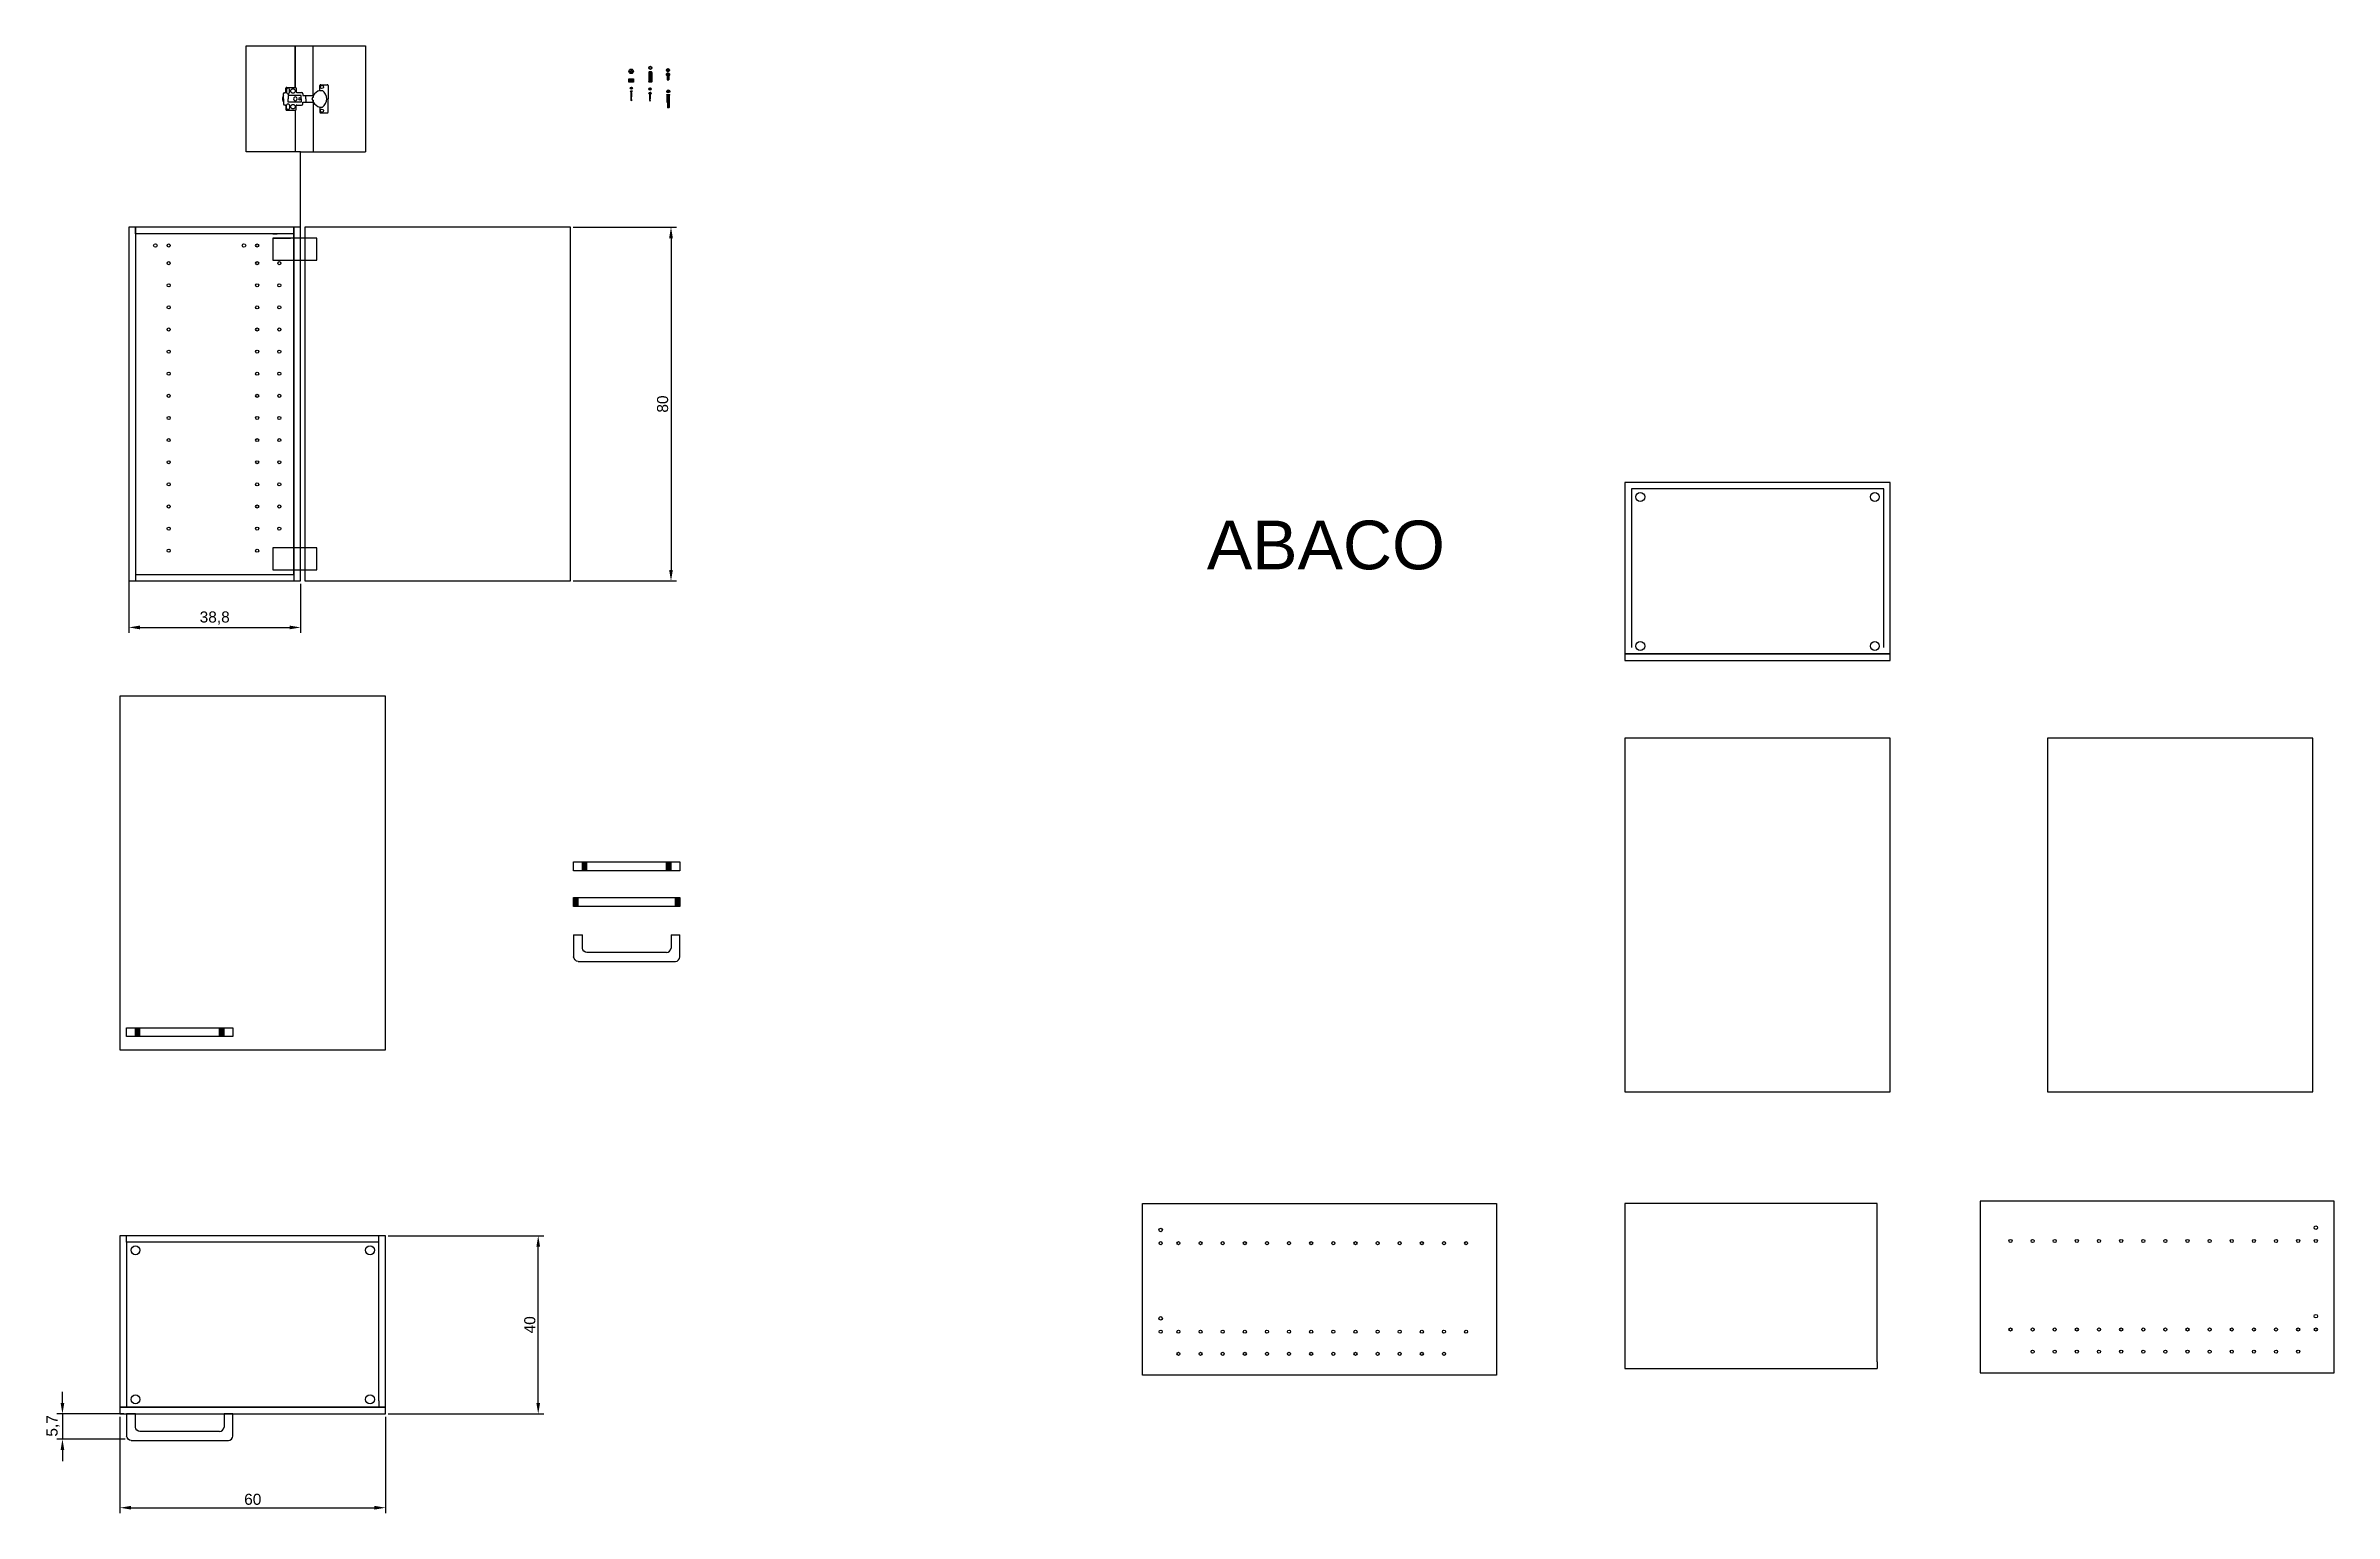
# Model space of a CAD drawing. Header units: inches. Extents: x 2466 to 2983, y 4523 to 4854.
import ezdxf

# ---------------------------------------------------------------- set-up
doc = ezdxf.new("R2010")
doc.units = ezdxf.units.IN
doc.header["$MEASUREMENT"] = 0
doc.layers.add('ABACO', color=2, linetype='Continuous')
doc.layers.add('QUOTE', color=3, linetype='Continuous')
doc.styles.get("Standard").update_dxf_attribs({"font": 'Arial.ttf'})
doc.dimstyles.new('ISO-25', dxfattribs={"dimtxt": 2.5, "dimasz": 2.5, "dimexe": 1.25, "dimexo": 0.625, "dimtad": 1, "dimtxsty": 'Standard', "dimcen": 2.5, "dimadec": 0, "dimazin": 0, "dimtfac": 1, "dimtmove": 0, "dimatfit": 3, "dimfxl": 1, "dimarcsym": 0})

# ---------------------------------------------------------------- blocks, each defined once
blk = doc.blocks.new('*D3')
at = {"layer": 'Defpoints', "color": 0, "transparency": 16777216}
for p in [(2584.3, 4813.5), (2584.3, 4733.5), (2607, 4733.5)]:
    blk.add_point(p, dxfattribs=at)
at = {"layer": 'QUOTE', "color": 0, "lineweight": -2, "transparency": 16777216}
for p, q in [((2584.93, 4813.5), (2608.25, 4813.5)), ((2607, 4811), (2607, 4736)), ((2584.93, 4733.5), (2608.25, 4733.5))]:
    blk.add_line(p, q, dxfattribs=at)
at = {"layer": 'QUOTE', "color": 0, "transparency": 16777216}
for points in [[(2606.58, 4811), (2607.42, 4811), (2607, 4813.5)], [(2606.58, 4736), (2607.42, 4736), (2607, 4733.5)]]:
    blk.add_solid(points, dxfattribs=at)
at = {"layer": 'QUOTE', "color": 0, "transparency": 16777216, "insert": (2605.11, 4773.5), "char_height": 2.5, "attachment_point": 5, "rotation": 90}
blk.add_mtext('80', dxfattribs=at)
blk = doc.blocks.new('*D4')
at = {"layer": 'Defpoints', "color": 0, "transparency": 16777216}
for p in [(2482.5, 4545.2), (2542.5, 4545.2), (2542.5, 4524)]:
    blk.add_point(p, dxfattribs=at)
at = {"layer": 'QUOTE', "color": 0, "lineweight": -2, "transparency": 16777216}
for p, q in [((2482.5, 4544.57), (2482.5, 4522.75)), ((2542.5, 4544.57), (2542.5, 4522.75)), ((2485, 4524), (2540, 4524))]:
    blk.add_line(p, q, dxfattribs=at)
at = {"layer": 'QUOTE', "color": 0, "transparency": 16777216}
for points in [[(2485, 4524.42), (2485, 4523.58), (2482.5, 4524)], [(2540, 4524.42), (2540, 4523.58), (2542.5, 4524)]]:
    blk.add_solid(points, dxfattribs=at)
at = {"layer": 'QUOTE', "color": 0, "transparency": 16777216, "insert": (2512.5, 4525.89), "char_height": 2.5, "attachment_point": 5}
blk.add_mtext('60', dxfattribs=at)
blk = doc.blocks.new('*D5')
at = {"layer": 'Defpoints', "color": 0, "transparency": 16777216}
for p in [(2542.5, 4585.5), (2577, 4585.5), (2542.5, 4545.2)]:
    blk.add_point(p, dxfattribs=at)
at = {"layer": 'QUOTE', "color": 0, "lineweight": -2, "transparency": 16777216}
for p, q in [((2543.12, 4585.5), (2578.25, 4585.5)), ((2577, 4547.7), (2577, 4583)), ((2543.12, 4545.2), (2578.25, 4545.2))]:
    blk.add_line(p, q, dxfattribs=at)
at = {"layer": 'QUOTE', "color": 0, "transparency": 16777216}
for points in [[(2576.58, 4583), (2577.42, 4583), (2577, 4585.5)], [(2576.58, 4547.7), (2577.42, 4547.7), (2577, 4545.2)]]:
    blk.add_solid(points, dxfattribs=at)
at = {"layer": 'QUOTE', "color": 0, "transparency": 16777216, "insert": (2575.11, 4565.35), "char_height": 2.5, "attachment_point": 5, "rotation": 90}
blk.add_mtext('40', dxfattribs=at)
blk = doc.blocks.new('*D6')
at = {"layer": 'Defpoints', "color": 0, "transparency": 16777216}
for p in [(2484, 4545.2), (2469.5, 4539.52), (2484.32, 4539.52)]:
    blk.add_point(p, dxfattribs=at)
at = {"layer": 'QUOTE', "color": 0, "lineweight": -2, "transparency": 16777216}
for p, q in [((2483.38, 4545.2), (2468.25, 4545.2)), ((2469.5, 4547.7), (2469.5, 4550.2)), ((2469.5, 4545.2), (2469.5, 4539.52)), ((2483.7, 4539.52), (2468.25, 4539.52)), ((2469.5, 4537.02), (2469.5, 4534.52))]:
    blk.add_line(p, q, dxfattribs=at)
at = {"layer": 'QUOTE', "color": 0, "transparency": 16777216}
for points in [[(2469.08, 4547.7), (2469.92, 4547.7), (2469.5, 4545.2)], [(2469.08, 4537.02), (2469.92, 4537.02), (2469.5, 4539.52)]]:
    blk.add_solid(points, dxfattribs=at)
at = {"layer": 'QUOTE', "color": 0, "transparency": 16777216, "insert": (2467.37, 4542.5), "char_height": 2.5, "attachment_point": 5, "rotation": 90}
blk.add_mtext('5,7', dxfattribs=at)
blk = doc.blocks.new('*D8')
at = {"layer": 'Defpoints', "color": 0, "transparency": 16777216}
for p in [(2484.5, 4734.5), (2523.3, 4733.5), (2523.3, 4723)]:
    blk.add_point(p, dxfattribs=at)
at = {"layer": 'QUOTE', "color": 0, "lineweight": -2, "transparency": 16777216}
for p, q in [((2484.5, 4733.88), (2484.5, 4721.75)), ((2523.3, 4732.88), (2523.3, 4721.75)), ((2487, 4723), (2520.8, 4723))]:
    blk.add_line(p, q, dxfattribs=at)
at = {"layer": 'QUOTE', "color": 0, "transparency": 16777216}
for points in [[(2487, 4723.42), (2487, 4722.58), (2484.5, 4723)], [(2520.8, 4723.42), (2520.8, 4722.58), (2523.3, 4723)]]:
    blk.add_solid(points, dxfattribs=at)
at = {"layer": 'QUOTE', "color": 0, "transparency": 16777216, "insert": (2503.9, 4725.13), "char_height": 2.5, "attachment_point": 5}
blk.add_mtext('38,8', dxfattribs=at)
blk = doc.blocks.new('cerniera2')
for p, q in [((2522.07, 4845.09), (2522.07, 4854.5)), ((2522.07, 4854.5), (2522.07, 4845.09)), ((2526.15, 4843.04), (2526.15, 4854.5)), ((2522.07, 4844.42), (2522.07, 4844.14)), ((2522.07, 4840.86), (2522.07, 4840.58)), ((2522.07, 4839.91), (2522.07, 4830.5)), ((2526.15, 4843.26), (2526.15, 4842.81)), ((2526.15, 4842.19), (2526.15, 4830.5))]:
    blk.add_line(p, q)
at = {"linetype": 'Continuous'}
for p, q in [((2520.19, 4845.09), (2522.07, 4845.09)), ((2527.65, 4844.4), (2527.65, 4845.49)), ((2527.85, 4845.69), (2529.34, 4845.69)), ((2529.54, 4845.49), (2529.54, 4842.5)), ((2519.46, 4842.5), (2519.46, 4843.68)), ((2519.46, 4842.5), (2519.46, 4841.32)), ((2519.66, 4843.88), (2519.79, 4843.88)), ((2519.66, 4841.12), (2519.79, 4841.12)), ((2519.99, 4844.08), (2519.99, 4844.89)), ((2519.99, 4840.92), (2519.99, 4840.11)), ((2520.19, 4839.91), (2522.07, 4839.91)), ((2522.27, 4844.89), (2522.27, 4844.11)), ((2522.27, 4840.11), (2522.27, 4840.89)), ((2522.47, 4843.91), (2523.53, 4843.91)), ((2522.47, 4841.09), (2523.53, 4841.09)), ((2523.83, 4843.61), (2523.83, 4843.26)), ((2523.83, 4843.26), (2526.15, 4843.26)), ((2523.83, 4841.39), (2523.83, 4841.74)), ((2523.83, 4841.74), (2526.15, 4841.74)), ((2524.5, 4842.5), (2524.5, 4843.26)), ((2524.5, 4843.26), (2526.15, 4843.26)), ((2524.5, 4842.5), (2524.5, 4841.74)), ((2524.5, 4841.74), (2526.15, 4841.74)), ((2525.89, 4842.61), (2525.89, 4842.5)), ((2525.89, 4842.39), (2525.89, 4842.5)), ((2526.15, 4842.81), (2526.09, 4842.81)), ((2526.15, 4842.19), (2526.09, 4842.19)), ((2526.15, 4843.26), (2526.15, 4842.81)), ((2526.15, 4841.74), (2526.15, 4842.19)), ((2527.65, 4844.4), (2528.25, 4844.4)), ((2527.65, 4840.6), (2527.65, 4839.51)), ((2527.65, 4840.6), (2528.25, 4840.6)), ((2529.54, 4839.51), (2529.54, 4842.5)), ((2527.85, 4839.31), (2529.34, 4839.31))]:
    blk.add_line(p, q, dxfattribs=at)
for points in [[(2523.47, 4842.5), (2523.47, 4843.26), (2520.48, 4843.26), (2520.48, 4842.5)], [(2523.47, 4842.5), (2523.47, 4841.74), (2520.48, 4841.74), (2520.48, 4842.5)]]:
    blk.add_lwpolyline(points, dxfattribs=at)
for centre, radius in [((2528.13, 4845.17), 0.365), ((2521.57, 4844.28), 0.513), ((2521.57, 4840.72), 0.513), ((2528.13, 4839.83), 0.365)]:
    blk.add_circle(centre, radius, dxfattribs=at)
for centre, radius, start, end in [((2520.19, 4844.89), 0.2, 90, 180), ((2522.07, 4844.89), 0.2, 0, 90), ((2527.85, 4845.49), 0.2, 90, 180), ((2529.34, 4845.49), 0.2, 0, 90), ((2520.52, 4842.45), 1.33, 142.7279, 177.8925), ((2520.52, 4842.55), 1.33, 182.1075, 217.2721), ((2519.66, 4843.68), 0.2, 90, 180), ((2519.66, 4841.32), 0.2, 180, 270), ((2519.79, 4844.08), 0.2, 270, 0), ((2519.79, 4840.92), 0.2, 0, 90), ((2520.19, 4840.11), 0.2, 180, 270), ((2522.1, 4842.53), 0.402, 356.261, 183.739), ((2522.1, 4842.47), 0.402, 176.261, 3.739), ((2522.07, 4840.11), 0.2, 270, 0), ((2522.47, 4844.11), 0.2, 180, 270), ((2522.47, 4840.89), 0.2, 90, 180), ((2523.06, 4842.5), 0.212, 0, 180), ((2523.06, 4842.5), 0.212, 180, 0), ((2523.53, 4843.61), 0.3, 0, 90), ((2523.53, 4841.39), 0.3, 270, 0), ((2526.09, 4842.61), 0.2, 90, 180), ((2526.09, 4842.39), 0.2, 180, 270), ((2528.35, 4841.92), 2.57, 105.8528, 148.676), ((2528.35, 4843.08), 2.57, 211.324, 254.1472), ((2526.86, 4842.5), 2.35, 306.3232, 53.6768), ((2527.85, 4839.51), 0.2, 180, 270), ((2529.34, 4839.51), 0.2, 270, 0)]:
    blk.add_arc(centre, radius, start, end, dxfattribs=at)
at = {"linetype": 'Continuous', "extrusion": (0, 0, -1)}
blk.add_ellipse((2520.48, 4844.3), major_axis=(0, 0.697), ratio=0.502321, dxfattribs=at)
at = {"linetype": 'Continuous'}
blk.add_ellipse((2520.48, 4840.7), major_axis=(0, -0.697), ratio=0.502321, dxfattribs=at)

msp = doc.modelspace()

# ---------------------------------------------------------------- linework, layer by layer
at = {"color": 6}
for p, q in [((2511, 4830.5), (2511, 4854.5)), ((2511, 4854.5), (2538, 4854.5)), ((2538, 4854.5), (2538, 4830.5)), ((2523.3, 4830.5), (2511, 4830.5)), ((2523.3, 4808.5), (2523.3, 4830.5)), ((2523.3, 4830.5), (2538, 4830.5))]:
    msp.add_line(p, q, dxfattribs=at)
for p, q in [((2598.5, 4846.675), (2597.5, 4846.675)), ((2597.5, 4846.343), (2598.269, 4846.343)), ((2597.506, 4848.789), (2597.925, 4848.789)), ((2597.506, 4848.639), (2597.925, 4848.639)), ((2597.925, 4849.208), (2597.925, 4848.789)), ((2597.925, 4848.639), (2597.925, 4848.219)), ((2597.955, 4846.961), (2597.955, 4846.675)), ((2598.03, 4845.082), (2598.03, 4844.932)), ((2598.045, 4846.675), (2598.045, 4846.961)), ((2598.075, 4849.208), (2598.075, 4848.789)), ((2598.075, 4848.789), (2598.495, 4848.789)), ((2598.075, 4848.639), (2598.495, 4848.639)), ((2598.075, 4848.639), (2598.075, 4848.219)), ((2598.08, 4845.082), (2598.08, 4844.932)), ((2601.983, 4848.488), (2602.683, 4848.488)), ((2601.983, 4848.488), (2601.983, 4846.388)), ((2601.983, 4846.388), (2602.683, 4846.388)), ((2602.083, 4848.588), (2602.066, 4848.588)), ((2602.581, 4848.588), (2602.083, 4848.588)), ((2602.083, 4848.488), (2602.083, 4846.388)), ((2602.581, 4846.288), (2602.083, 4846.288)), ((2602.183, 4846.388), (2602.183, 4848.488)), ((2602.283, 4848.488), (2602.283, 4846.388)), ((2602.383, 4846.388), (2602.383, 4848.488)), ((2602.483, 4848.488), (2602.483, 4846.388)), ((2602.583, 4846.388), (2602.583, 4848.488)), ((2602.683, 4848.488), (2602.683, 4846.388)), ((2605.983, 4848.035), (2605.983, 4848.117)), ((2605.983, 4848.117), (2606.683, 4848.117)), ((2605.983, 4848.032), (2606.682, 4848.032)), ((2606.09, 4847.708), (2606.575, 4847.708)), ((2606.408, 4847.708), (2606.109, 4847.644)), ((2606.501, 4847.708), (2606.109, 4847.624)), ((2606.556, 4847.589), (2606.109, 4847.493)), ((2606.556, 4847.569), (2606.109, 4847.473)), ((2606.556, 4847.439), (2606.109, 4847.343)), ((2606.556, 4847.419), (2606.109, 4847.323)), ((2606.556, 4847.288), (2606.109, 4847.192)), ((2606.556, 4847.268), (2606.109, 4847.172)), ((2606.556, 4847.138), (2606.109, 4847.042)), ((2606.556, 4847.118), (2606.109, 4847.022)), ((2606.556, 4846.987), (2606.109, 4846.891)), ((2606.556, 4846.967), (2606.109, 4846.871)), ((2606.14, 4847.708), (2606.14, 4846.828)), ((2606.14, 4847.63), (2606.14, 4847.5)), ((2606.14, 4847.48), (2606.14, 4847.349)), ((2606.14, 4847.329), (2606.14, 4847.199)), ((2606.14, 4847.179), (2606.14, 4847.048)), ((2606.14, 4847.028), (2606.14, 4846.898)), ((2606.158, 4849.007), (2606.308, 4849.007)), ((2606.158, 4848.957), (2606.308, 4848.957)), ((2606.16, 4846.808), (2606.505, 4846.808)), ((2606.308, 4849.157), (2606.308, 4849.007)), ((2606.308, 4848.957), (2606.308, 4848.807)), ((2606.358, 4849.157), (2606.358, 4849.007)), ((2606.358, 4849.007), (2606.508, 4849.007)), ((2606.358, 4848.957), (2606.508, 4848.957)), ((2606.358, 4848.957), (2606.358, 4848.807)), ((2606.525, 4847.708), (2606.525, 4846.828)), ((2606.683, 4848.117), (2606.683, 4848.035)), ((2598.005, 4844.064), (2597.826, 4844.275)), ((2597.826, 4844.275), (2598.284, 4844.275)), ((2597.88, 4844.932), (2598.03, 4844.932)), ((2597.88, 4844.882), (2598.03, 4844.882)), ((2598.126, 4843.939), (2597.984, 4843.909)), ((2598.126, 4843.919), (2597.984, 4843.889)), ((2598.126, 4843.781), (2597.984, 4843.751)), ((2598.126, 4843.761), (2597.984, 4843.731)), ((2598.126, 4843.623), (2597.984, 4843.593)), ((2598.126, 4843.603), (2597.984, 4843.573)), ((2598.126, 4843.465), (2597.984, 4843.434)), ((2598.126, 4843.445), (2597.984, 4843.414)), ((2598.126, 4843.307), (2597.984, 4843.276)), ((2598.126, 4843.287), (2597.984, 4843.256)), ((2598.126, 4843.149), (2597.984, 4843.118)), ((2598.126, 4843.129), (2597.984, 4843.098)), ((2598.126, 4842.991), (2597.984, 4842.96)), ((2598.126, 4842.971), (2597.984, 4842.94)), ((2598.126, 4842.832), (2597.984, 4842.802)), ((2598.126, 4842.812), (2597.984, 4842.782)), ((2598.126, 4842.674), (2597.984, 4842.644)), ((2598.126, 4842.654), (2597.984, 4842.624)), ((2598.126, 4842.516), (2597.984, 4842.486)), ((2598.126, 4842.496), (2597.984, 4842.466)), ((2598.126, 4842.358), (2597.984, 4842.327)), ((2598.126, 4842.338), (2597.984, 4842.307)), ((2598.005, 4844.064), (2598.105, 4844.064)), ((2598.005, 4842.225), (2598.021, 4842.177)), ((2598.108, 4842.196), (2598.008, 4842.175)), ((2598.108, 4842.176), (2598.008, 4842.155)), ((2598.027, 4842.159), (2598.055, 4842.075)), ((2598.03, 4844.882), (2598.03, 4844.732)), ((2598.087, 4842.171), (2598.055, 4842.075)), ((2598.08, 4844.932), (2598.23, 4844.932)), ((2598.08, 4844.882), (2598.23, 4844.882)), ((2598.08, 4844.882), (2598.08, 4844.732)), ((2598.105, 4842.225), (2598.094, 4842.193)), ((2598.284, 4844.275), (2598.105, 4844.064)), ((2602.013, 4843.792), (2602.013, 4843.692)), ((2602.063, 4843.642), (2602.463, 4843.642)), ((2602.088, 4844.742), (2602.238, 4844.742)), ((2602.088, 4844.692), (2602.238, 4844.692)), ((2602.302, 4843.642), (2602.191, 4843.618)), ((2602.334, 4843.628), (2602.191, 4843.598)), ((2602.334, 4843.49), (2602.191, 4843.46)), ((2602.334, 4843.47), (2602.191, 4843.44)), ((2602.334, 4843.332), (2602.191, 4843.302)), ((2602.334, 4843.312), (2602.191, 4843.282)), ((2602.334, 4843.174), (2602.191, 4843.143)), ((2602.334, 4843.154), (2602.191, 4843.123)), ((2602.334, 4843.016), (2602.191, 4842.985)), ((2602.334, 4842.996), (2602.191, 4842.965)), ((2602.334, 4842.858), (2602.191, 4842.827)), ((2602.334, 4842.838), (2602.191, 4842.807)), ((2602.334, 4842.7), (2602.191, 4842.669)), ((2602.334, 4842.68), (2602.191, 4842.649)), ((2602.334, 4842.541), (2602.191, 4842.511)), ((2602.334, 4842.521), (2602.191, 4842.491)), ((2602.334, 4842.383), (2602.191, 4842.353)), ((2602.334, 4842.363), (2602.191, 4842.333)), ((2602.334, 4842.225), (2602.191, 4842.195)), ((2602.334, 4842.205), (2602.191, 4842.175)), ((2602.263, 4843.642), (2602.213, 4843.642)), ((2602.213, 4842.092), (2602.228, 4842.044)), ((2602.316, 4842.063), (2602.216, 4842.042)), ((2602.316, 4842.043), (2602.216, 4842.022)), ((2602.235, 4842.026), (2602.263, 4841.942)), ((2602.238, 4844.892), (2602.238, 4844.742)), ((2602.238, 4844.692), (2602.238, 4844.542)), ((2602.295, 4842.039), (2602.263, 4841.942)), ((2602.288, 4844.892), (2602.288, 4844.742)), ((2602.288, 4844.742), (2602.438, 4844.742)), ((2602.288, 4844.692), (2602.438, 4844.692)), ((2602.288, 4844.692), (2602.288, 4844.542)), ((2602.313, 4842.092), (2602.302, 4842.06)), ((2602.513, 4843.792), (2602.513, 4843.692)), ((2606.044, 4843.5), (2606.744, 4843.5)), ((2606.044, 4843.3), (2606.044, 4843.5)), ((2606.394, 4843.3), (2606.044, 4843.3)), ((2606.045, 4844.193), (2606.369, 4844.193)), ((2606.045, 4844.143), (2606.369, 4844.143)), ((2606.151, 4841.9), (2606.151, 4842.95)), ((2606.612, 4841.022), (2606.162, 4840.926)), ((2606.612, 4841.002), (2606.162, 4840.906)), ((2606.612, 4840.872), (2606.162, 4840.776)), ((2606.612, 4840.852), (2606.162, 4840.756)), ((2606.613, 4841.322), (2606.163, 4841.226)), ((2606.612, 4841.302), (2606.163, 4841.206)), ((2606.613, 4841.472), (2606.164, 4841.376)), ((2606.613, 4841.452), (2606.164, 4841.356)), ((2606.613, 4841.172), (2606.164, 4841.076)), ((2606.613, 4841.152), (2606.164, 4841.056)), ((2606.613, 4840.722), (2606.164, 4840.626)), ((2606.613, 4840.702), (2606.164, 4840.606)), ((2606.194, 4843.15), (2606.194, 4843.3)), ((2606.194, 4841.7), (2606.194, 4841.383)), ((2606.194, 4841.363), (2606.194, 4841.233)), ((2606.194, 4841.213), (2606.194, 4841.083)), ((2606.194, 4841.063), (2606.194, 4840.933)), ((2606.194, 4840.913), (2606.194, 4840.783)), ((2606.194, 4840.763), (2606.194, 4840.632)), ((2606.194, 4840.612), (2606.194, 4840.562)), ((2606.251, 4842.95), (2606.251, 4841.9)), ((2606.281, 4842.95), (2606.281, 4841.9)), ((2606.392, 4840.5), (2606.292, 4840.5)), ((2606.369, 4844.518), (2606.369, 4844.193)), ((2606.369, 4844.143), (2606.369, 4843.819)), ((2606.394, 4843.3), (2606.744, 4843.3)), ((2606.494, 4840.5), (2606.394, 4840.5)), ((2606.419, 4844.518), (2606.419, 4844.193)), ((2606.419, 4844.193), (2606.743, 4844.193)), ((2606.419, 4844.143), (2606.743, 4844.143)), ((2606.419, 4844.143), (2606.419, 4843.819)), ((2606.507, 4842.95), (2606.507, 4841.9)), ((2606.537, 4843.15), (2606.537, 4843.3)), ((2606.537, 4842.95), (2606.537, 4841.9)), ((2606.592, 4840.848), (2606.591, 4840.717)), ((2606.591, 4840.697), (2606.591, 4840.562)), ((2606.592, 4841.148), (2606.592, 4841.018)), ((2606.592, 4840.998), (2606.592, 4840.868)), ((2606.594, 4841.699), (2606.593, 4841.468)), ((2606.593, 4841.448), (2606.593, 4841.318)), ((2606.593, 4841.298), (2606.593, 4841.168)), ((2606.637, 4841.9), (2606.637, 4842.95)), ((2606.744, 4843.3), (2606.744, 4843.5)), ((2486, 4812), (2486, 4813.5)), ((2486, 4813.5), (2486, 4735)), ((2517, 4812), (2518, 4812)), ((2517, 4811), (2521, 4811)), ((2521.8, 4812), (2521.8, 4813.5)), ((2521.8, 4813.5), (2521.8, 4733.5)), ((2486, 4735), (2486, 4733.5)), ((2587, 4668), (2587, 4670)), ((2587.2, 4668), (2587.2, 4670)), ((2587.4, 4670), (2587.4, 4668)), ((2587.6, 4668), (2587.6, 4670)), ((2587.6, 4668), (2587.6, 4670)), ((2587.8, 4668), (2587.8, 4670)), ((2587.8, 4668), (2587.8, 4670)), ((2588, 4668), (2588, 4670)), ((2606, 4668), (2606, 4670)), ((2606.2, 4668), (2606.2, 4670)), ((2606.2, 4668), (2606.2, 4670)), ((2606.4, 4668), (2606.4, 4670)), ((2606.4, 4668), (2606.4, 4670)), ((2606.6, 4670), (2606.6, 4668)), ((2606.8, 4668), (2606.8, 4670)), ((2607, 4668), (2607, 4670)), ((2585, 4661.922), (2585, 4659.922)), ((2585.2, 4659.922), (2585.2, 4661.922)), ((2585.4, 4659.922), (2585.4, 4661.922)), ((2585.4, 4659.922), (2585.4, 4661.922)), ((2585.6, 4661.922), (2585.6, 4659.922)), ((2585.8, 4659.922), (2585.8, 4661.922)), ((2586, 4659.922), (2586, 4661.922)), ((2608, 4659.922), (2608, 4661.922)), ((2608.2, 4659.922), (2608.2, 4661.922)), ((2608.2, 4659.922), (2608.2, 4661.922)), ((2608.4, 4659.922), (2608.4, 4661.922)), ((2608.4, 4659.922), (2608.4, 4661.922)), ((2608.6, 4661.922), (2608.6, 4659.922)), ((2608.8, 4659.922), (2608.8, 4661.922)), ((2609, 4659.922), (2609, 4661.922)), ((2585, 4653.5), (2585, 4648.5)), ((2585, 4653.5), (2587, 4653.5)), ((2587, 4650.5), (2587, 4653.5)), ((2606, 4649.5), (2588, 4649.5)), ((2607, 4653.5), (2607, 4650.5)), ((2607, 4653.5), (2609, 4653.5)), ((2609, 4648.5), (2609, 4653.5)), ((2586, 4647.5), (2608, 4647.5)), ((2486, 4630.5), (2486, 4632.5)), ((2486.2, 4630.5), (2486.2, 4632.5)), ((2486.4, 4632.5), (2486.4, 4630.5)), ((2486.6, 4630.5), (2486.6, 4632.5)), ((2486.6, 4630.5), (2486.6, 4632.5)), ((2486.8, 4630.5), (2486.8, 4632.5)), ((2486.8, 4630.5), (2486.8, 4632.5)), ((2487, 4630.5), (2487, 4632.5)), ((2505, 4630.5), (2505, 4632.5)), ((2505.2, 4630.5), (2505.2, 4632.5)), ((2505.2, 4630.5), (2505.2, 4632.5)), ((2505.4, 4630.5), (2505.4, 4632.5)), ((2505.4, 4630.5), (2505.4, 4632.5)), ((2505.6, 4632.5), (2505.6, 4630.5)), ((2505.8, 4630.5), (2505.8, 4632.5)), ((2506, 4630.5), (2506, 4632.5)), ((2484, 4584), (2484, 4585.5)), ((2541, 4584), (2541, 4585.5)), ((2484, 4548.2), (2484, 4546.7)), ((2484, 4545.2), (2484, 4540.2)), ((2486, 4545.2), (2484, 4545.2)), ((2486, 4542.2), (2486, 4545.2)), ((2508, 4545.2), (2506, 4545.2)), ((2506, 4545.2), (2506, 4542.2)), ((2508, 4540.2), (2508, 4545.2)), ((2541, 4548.2), (2541, 4546.7)), ((2505, 4541.2), (2487, 4541.2)), ((2485, 4539.2), (2507, 4539.2))]:
    msp.add_line(p, q)
for points in [[(2597.5, 4847.052), (2598.5, 4847.052), (2598.5, 4846.252), (2597.5, 4846.252), (2597.5, 4847.052)], [(2597.5, 4847.052), (2597.5, 4846.961), (2598.5, 4846.961)], [(2597.5, 4846.675), (2597.59, 4846.675), (2597.59, 4846.961)], [(2598.269, 4846.584), (2597.5, 4846.584)], [(2598.08, 4844.932), (2598.08, 4845.082), (2598.03, 4845.082)], [(2598.351, 4846.425), (2598.352, 4846.502)], [(2598.5, 4846.675), (2598.41, 4846.675), (2598.41, 4846.961)], [(2606.308, 4849.007), (2606.158, 4849.007), (2606.158, 4848.957)], [(2606.358, 4849.007), (2606.358, 4849.157), (2606.308, 4849.157)], [(2606.358, 4848.957), (2606.358, 4848.807), (2606.308, 4848.807)], [(2606.358, 4849.007), (2606.508, 4849.007), (2606.508, 4848.957)], [(2598.03, 4844.932), (2597.88, 4844.932), (2597.88, 4844.882)], [(2598.005, 4843.597), (2598.005, 4844.064)], [(2598.005, 4843.597), (2598.005, 4843.735)], [(2598.005, 4843.439), (2598.005, 4843.577)], [(2598.005, 4843.281), (2598.005, 4843.419)], [(2598.005, 4843.123), (2598.005, 4843.261)], [(2598.005, 4842.965), (2598.005, 4843.103)], [(2598.005, 4842.806), (2598.005, 4842.945)], [(2598.005, 4842.648), (2598.005, 4842.786)], [(2598.005, 4842.49), (2598.005, 4842.628)], [(2598.005, 4842.332), (2598.005, 4842.47)], [(2598.005, 4842.332), (2598.005, 4842.47)], [(2598.005, 4842.225), (2598.005, 4842.312)], [(2598.08, 4844.882), (2598.08, 4844.732), (2598.03, 4844.732)], [(2598.08, 4844.932), (2598.23, 4844.932), (2598.23, 4844.882)], [(2598.105, 4843.619), (2598.105, 4844.064)], [(2598.105, 4843.46), (2598.105, 4843.599)], [(2598.105, 4843.302), (2598.105, 4843.44)], [(2598.105, 4843.144), (2598.105, 4843.282)], [(2598.105, 4842.986), (2598.105, 4843.124)], [(2598.105, 4842.828), (2598.105, 4842.966)], [(2598.105, 4842.67), (2598.105, 4842.808)], [(2598.105, 4842.512), (2598.105, 4842.65)], [(2598.105, 4842.353), (2598.105, 4842.492)], [(2598.105, 4842.225), (2598.105, 4842.333)], [(2602.238, 4844.742), (2602.088, 4844.742), (2602.088, 4844.692)], [(2602.213, 4843.622), (2602.213, 4843.642)], [(2602.213, 4843.464), (2602.213, 4843.602)], [(2602.213, 4843.306), (2602.213, 4843.444)], [(2602.213, 4843.148), (2602.213, 4843.286)], [(2602.213, 4842.99), (2602.213, 4843.128)], [(2602.213, 4842.832), (2602.213, 4842.97)], [(2602.213, 4842.674), (2602.213, 4842.812)], [(2602.213, 4842.515), (2602.213, 4842.654)], [(2602.213, 4842.357), (2602.213, 4842.495)], [(2602.213, 4842.199), (2602.213, 4842.337)], [(2602.213, 4842.092), (2602.213, 4842.179)], [(2602.288, 4844.742), (2602.288, 4844.892), (2602.238, 4844.892)], [(2602.288, 4844.692), (2602.288, 4844.542), (2602.238, 4844.542)], [(2602.288, 4844.742), (2602.438, 4844.742), (2602.438, 4844.692)], [(2602.313, 4843.486), (2602.313, 4843.624)], [(2602.313, 4843.328), (2602.313, 4843.466)], [(2602.313, 4843.169), (2602.313, 4843.308)], [(2602.313, 4843.011), (2602.313, 4843.149)], [(2602.313, 4842.853), (2602.313, 4842.991)], [(2602.313, 4842.695), (2602.313, 4842.833)], [(2602.313, 4842.537), (2602.313, 4842.675)], [(2602.313, 4842.379), (2602.313, 4842.517)], [(2602.313, 4842.221), (2602.313, 4842.359)], [(2602.313, 4842.092), (2602.313, 4842.201)], [(2606.394, 4843.15), (2606.101, 4843.15)], [(2606.101, 4841.7), (2606.394, 4841.7)], [(2606.164, 4840.606), (2606.194, 4840.606), (2606.194, 4840.562)], [(2606.251, 4842.8), (2606.251, 4842.8)], [(2606.394, 4843.15), (2606.687, 4843.15)], [(2606.687, 4841.7), (2606.394, 4841.7)], [(2606.537, 4842.8), (2606.537, 4842.8)], [(2609, 4670), (2609, 4668), (2585, 4668)], [(2585, 4668), (2585, 4670)], [(2585, 4670), (2609, 4670)], [(2587, 4668), (2587, 4670)], [(2587, 4668), (2587, 4670)], [(2607, 4668), (2607, 4670)], [(2609, 4661.922), (2609, 4659.922), (2585, 4659.922)], [(2585, 4659.922), (2585, 4661.922)], [(2585, 4661.922), (2609, 4661.922)], [(2508, 4632.5), (2508, 4630.5), (2484, 4630.5)], [(2484, 4630.5), (2484, 4632.5)], [(2484, 4632.5), (2508, 4632.5)], [(2486, 4630.5), (2486, 4632.5)], [(2486, 4630.5), (2486, 4632.5)], [(2506, 4630.5), (2506, 4632.5)], [(2541, 4548.2), (2541, 4584), (2484, 4584), (2484, 4548.2)]]:
    msp.add_lwpolyline(points)
for points in [[(2484.5, 4733.5), (2523.3, 4733.5), (2523.3, 4813.5), (2484.5, 4813.5)], [(2486, 4735), (2521.8, 4735), (2521.8, 4812), (2486, 4812)], [(2524.3, 4733.5), (2584.3, 4733.5), (2584.3, 4813.5), (2524.3, 4813.5)], [(2482.5, 4627.5), (2542.5, 4627.5), (2542.5, 4707.5), (2482.5, 4707.5)], [(2482.5, 4546.7), (2542.5, 4546.7), (2542.5, 4585.5), (2482.5, 4585.5)], [(2482.5, 4546.7), (2482.5, 4545.2), (2542.5, 4545.2), (2542.5, 4546.7)]]:
    msp.add_lwpolyline(points, close=True)
at = {"linetype": 'Continuous'}
for points in [[(2517, 4806), (2527, 4806), (2527, 4811), (2517, 4811)], [(2517, 4736), (2527, 4736), (2527, 4741), (2517, 4741)]]:
    msp.add_lwpolyline(points, close=True, dxfattribs=at)
for centre, radius in [((2598, 4848.714), 0.5), ((2598.055, 4844.907), 0.25), ((2602.333, 4849.497), 0.35), ((2602.263, 4844.717), 0.25), ((2602.333, 4849.497), 0.267), ((2606.333, 4848.982), 0.35), ((2606.394, 4844.168), 0.35), ((2490.5, 4809.35), 0.4), ((2493.5, 4809.35), 0.35), ((2510.5, 4809.35), 0.4), ((2513.5, 4809.35), 0.35), ((2493.5, 4805.35), 0.35), ((2513.5, 4805.35), 0.35), ((2518.5, 4805.35), 0.35), ((2493.5, 4800.35), 0.35), ((2513.5, 4800.35), 0.35), ((2518.5, 4800.35), 0.35), ((2493.5, 4795.35), 0.35), ((2513.5, 4795.35), 0.35), ((2518.5, 4795.35), 0.35), ((2493.5, 4790.35), 0.35), ((2513.5, 4790.35), 0.35), ((2518.5, 4790.35), 0.35), ((2493.5, 4785.35), 0.35), ((2513.5, 4785.35), 0.35), ((2518.5, 4785.35), 0.35), ((2493.5, 4780.35), 0.35), ((2513.5, 4780.35), 0.35), ((2518.5, 4780.35), 0.35), ((2493.5, 4775.35), 0.35), ((2513.5, 4775.35), 0.35), ((2518.5, 4775.35), 0.35), ((2493.5, 4770.35), 0.35), ((2513.5, 4770.35), 0.35), ((2518.5, 4770.35), 0.35), ((2493.5, 4765.35), 0.35), ((2513.5, 4765.35), 0.35), ((2518.5, 4765.35), 0.35), ((2493.5, 4760.35), 0.35), ((2513.5, 4760.35), 0.35), ((2518.5, 4760.35), 0.35), ((2493.5, 4755.35), 0.35), ((2513.5, 4755.35), 0.35), ((2518.5, 4755.35), 0.35), ((2493.5, 4750.35), 0.35), ((2513.5, 4750.35), 0.35), ((2518.5, 4750.35), 0.35), ((2493.5, 4745.35), 0.35), ((2513.5, 4745.35), 0.35), ((2518.5, 4745.35), 0.35), ((2493.5, 4740.35), 0.35), ((2513.5, 4740.35), 0.35), ((2486, 4582.2), 1), ((2539, 4582.2), 1), ((2486, 4548.5), 1), ((2539, 4548.5), 1)]:
    msp.add_circle(centre, radius)
for centre, start, end in [((2606.003, 4848.035), 180, 198.29521), ((2606.16, 4846.828), 180, 270), ((2606.505, 4846.828), 270, 0), ((2606.663, 4848.035), 341.70479, 0)]:
    msp.add_arc(centre, 0.02, start, end)
for points in [[(2598.352, 4846.502), (2598.352, 4846.541), (2598.308, 4846.584), (2598.269, 4846.584)], [(2598.351, 4846.425), (2598.351, 4846.386), (2598.308, 4846.343), (2598.269, 4846.343)], [(2602.083, 4848.588), (2602.036, 4848.588), (2601.983, 4848.535), (2601.983, 4848.488)], [(2602.083, 4846.288), (2602.036, 4846.288), (2601.983, 4846.341), (2601.983, 4846.388)], [(2602.683, 4848.488), (2602.683, 4848.535), (2602.628, 4848.588), (2602.581, 4848.588)], [(2602.683, 4846.388), (2602.683, 4846.34), (2602.628, 4846.288), (2602.581, 4846.288)], [(2606.09, 4847.708), (2605.977, 4847.708), (2606.019, 4847.922), (2605.984, 4848.029)], [(2606.333, 4848.308), (2606.333, 4848.308), (2605.983, 4848.312), (2605.983, 4848.117)], [(2606.109, 4847.624), (2606.103, 4847.622), (2606.103, 4847.642), (2606.109, 4847.644)], [(2606.109, 4847.473), (2606.103, 4847.472), (2606.103, 4847.492), (2606.109, 4847.493)], [(2606.109, 4847.323), (2606.103, 4847.321), (2606.103, 4847.341), (2606.109, 4847.343)], [(2606.109, 4847.172), (2606.103, 4847.171), (2606.103, 4847.191), (2606.109, 4847.192)], [(2606.109, 4847.022), (2606.103, 4847.021), (2606.103, 4847.041), (2606.109, 4847.042)], [(2606.109, 4846.871), (2606.103, 4846.87), (2606.103, 4846.89), (2606.109, 4846.891)], [(2606.333, 4848.308), (2606.333, 4848.308), (2606.683, 4848.312), (2606.683, 4848.117)], [(2606.556, 4847.569), (2606.562, 4847.57), (2606.562, 4847.59), (2606.556, 4847.589)], [(2606.556, 4847.419), (2606.562, 4847.42), (2606.562, 4847.44), (2606.556, 4847.439)], [(2606.556, 4847.268), (2606.562, 4847.269), (2606.562, 4847.29), (2606.556, 4847.288)], [(2606.556, 4847.118), (2606.562, 4847.119), (2606.562, 4847.139), (2606.556, 4847.138)], [(2606.556, 4846.967), (2606.562, 4846.968), (2606.562, 4846.989), (2606.556, 4846.987)], [(2606.682, 4848.029), (2606.646, 4847.922), (2606.688, 4847.708), (2606.575, 4847.708)], [(2597.984, 4843.889), (2597.977, 4843.887), (2597.977, 4843.907), (2597.984, 4843.909)], [(2597.984, 4843.731), (2597.977, 4843.729), (2597.977, 4843.749), (2597.984, 4843.751)], [(2597.984, 4843.573), (2597.977, 4843.571), (2597.977, 4843.591), (2597.984, 4843.593)], [(2597.984, 4843.414), (2597.977, 4843.413), (2597.977, 4843.433), (2597.984, 4843.434)], [(2597.984, 4843.256), (2597.977, 4843.255), (2597.977, 4843.275), (2597.984, 4843.276)], [(2597.984, 4843.098), (2597.977, 4843.097), (2597.977, 4843.117), (2597.984, 4843.118)], [(2597.984, 4842.94), (2597.977, 4842.939), (2597.977, 4842.959), (2597.984, 4842.96)], [(2597.984, 4842.782), (2597.977, 4842.78), (2597.977, 4842.8), (2597.984, 4842.802)], [(2597.984, 4842.624), (2597.977, 4842.622), (2597.977, 4842.642), (2597.984, 4842.644)], [(2597.984, 4842.466), (2597.977, 4842.464), (2597.977, 4842.484), (2597.984, 4842.486)], [(2597.984, 4842.307), (2597.977, 4842.306), (2597.977, 4842.326), (2597.984, 4842.327)], [(2598.008, 4842.155), (2598.002, 4842.153), (2598.002, 4842.173), (2598.008, 4842.175)], [(2598.108, 4842.176), (2598.115, 4842.177), (2598.115, 4842.197), (2598.109, 4842.196)], [(2598.126, 4843.919), (2598.133, 4843.921), (2598.133, 4843.941), (2598.126, 4843.939)], [(2598.126, 4843.761), (2598.133, 4843.763), (2598.133, 4843.783), (2598.126, 4843.781)], [(2598.126, 4843.603), (2598.133, 4843.605), (2598.133, 4843.625), (2598.126, 4843.623)], [(2598.126, 4843.445), (2598.133, 4843.446), (2598.133, 4843.466), (2598.126, 4843.465)], [(2598.126, 4843.287), (2598.133, 4843.288), (2598.133, 4843.308), (2598.126, 4843.307)], [(2598.126, 4843.129), (2598.133, 4843.13), (2598.133, 4843.15), (2598.126, 4843.149)], [(2598.126, 4842.971), (2598.133, 4842.972), (2598.133, 4842.992), (2598.126, 4842.991)], [(2598.126, 4842.812), (2598.133, 4842.814), (2598.133, 4842.834), (2598.126, 4842.832)], [(2598.126, 4842.654), (2598.133, 4842.656), (2598.133, 4842.676), (2598.126, 4842.674)], [(2598.126, 4842.496), (2598.133, 4842.498), (2598.133, 4842.518), (2598.126, 4842.516)], [(2598.126, 4842.338), (2598.133, 4842.339), (2598.133, 4842.359), (2598.126, 4842.358)], [(2602.013, 4843.792), (2602.013, 4843.889), (2602.165, 4843.942), (2602.263, 4843.942)], [(2602.063, 4843.642), (2602.039, 4843.642), (2602.013, 4843.668), (2602.013, 4843.692)], [(2602.191, 4843.598), (2602.185, 4843.596), (2602.185, 4843.616), (2602.191, 4843.618)], [(2602.191, 4843.44), (2602.185, 4843.438), (2602.185, 4843.458), (2602.191, 4843.46)], [(2602.191, 4843.282), (2602.185, 4843.28), (2602.185, 4843.3), (2602.191, 4843.302)], [(2602.191, 4843.123), (2602.185, 4843.122), (2602.185, 4843.142), (2602.191, 4843.143)], [(2602.191, 4842.965), (2602.185, 4842.964), (2602.185, 4842.984), (2602.191, 4842.985)], [(2602.191, 4842.807), (2602.185, 4842.806), (2602.185, 4842.826), (2602.191, 4842.827)], [(2602.191, 4842.649), (2602.185, 4842.648), (2602.185, 4842.668), (2602.191, 4842.669)], [(2602.191, 4842.491), (2602.185, 4842.489), (2602.185, 4842.509), (2602.191, 4842.511)], [(2602.191, 4842.333), (2602.185, 4842.331), (2602.185, 4842.351), (2602.191, 4842.353)], [(2602.191, 4842.175), (2602.185, 4842.173), (2602.185, 4842.193), (2602.191, 4842.195)], [(2602.216, 4842.022), (2602.209, 4842.02), (2602.209, 4842.04), (2602.216, 4842.042)], [(2602.513, 4843.792), (2602.513, 4843.889), (2602.36, 4843.942), (2602.263, 4843.942)], [(2602.316, 4842.043), (2602.323, 4842.045), (2602.323, 4842.065), (2602.316, 4842.063)], [(2602.334, 4843.628), (2602.338, 4843.629), (2602.339, 4843.636), (2602.339, 4843.642)], [(2602.334, 4843.47), (2602.34, 4843.472), (2602.34, 4843.492), (2602.334, 4843.49)], [(2602.334, 4843.312), (2602.34, 4843.314), (2602.34, 4843.334), (2602.334, 4843.332)], [(2602.334, 4843.154), (2602.34, 4843.155), (2602.34, 4843.175), (2602.334, 4843.174)], [(2602.334, 4842.996), (2602.34, 4842.997), (2602.34, 4843.017), (2602.334, 4843.016)], [(2602.334, 4842.838), (2602.34, 4842.839), (2602.34, 4842.859), (2602.334, 4842.858)], [(2602.334, 4842.68), (2602.34, 4842.681), (2602.34, 4842.701), (2602.334, 4842.7)], [(2602.334, 4842.521), (2602.34, 4842.523), (2602.34, 4842.543), (2602.334, 4842.541)], [(2602.334, 4842.363), (2602.34, 4842.365), (2602.34, 4842.385), (2602.334, 4842.383)], [(2602.334, 4842.205), (2602.34, 4842.207), (2602.34, 4842.227), (2602.334, 4842.225)], [(2602.463, 4843.642), (2602.486, 4843.642), (2602.513, 4843.668), (2602.513, 4843.692)], [(2606.151, 4842.95), (2606.151, 4843.019), (2606.032, 4843.15), (2606.101, 4843.15)], [(2606.101, 4841.7), (2606.032, 4841.7), (2606.151, 4841.831), (2606.151, 4841.9)], [(2606.162, 4840.906), (2606.156, 4840.904), (2606.156, 4840.924), (2606.162, 4840.926)], [(2606.162, 4840.756), (2606.156, 4840.754), (2606.156, 4840.774), (2606.162, 4840.776)], [(2606.164, 4841.356), (2606.157, 4841.355), (2606.157, 4841.375), (2606.164, 4841.376)], [(2606.163, 4841.206), (2606.157, 4841.205), (2606.157, 4841.225), (2606.163, 4841.226)], [(2606.164, 4841.056), (2606.157, 4841.055), (2606.157, 4841.075), (2606.164, 4841.076)], [(2606.164, 4840.606), (2606.157, 4840.604), (2606.157, 4840.624), (2606.164, 4840.626)], [(2606.292, 4840.5), (2606.254, 4840.5), (2606.194, 4840.523), (2606.194, 4840.562)], [(2606.394, 4843.019), (2606.29, 4843.009), (2606.251, 4842.986), (2606.251, 4842.95)], [(2606.394, 4841.831), (2606.29, 4841.841), (2606.251, 4841.864), (2606.251, 4841.9)], [(2606.394, 4843.019), (2606.499, 4843.009), (2606.537, 4842.986), (2606.537, 4842.95)], [(2606.394, 4841.831), (2606.499, 4841.841), (2606.537, 4841.864), (2606.537, 4841.9)], [(2606.494, 4840.5), (2606.532, 4840.5), (2606.591, 4840.524), (2606.591, 4840.562)], [(2606.612, 4841.302), (2606.619, 4841.304), (2606.619, 4841.324), (2606.613, 4841.322)], [(2606.612, 4841.002), (2606.618, 4841.003), (2606.618, 4841.023), (2606.612, 4841.022)], [(2606.612, 4840.852), (2606.618, 4840.853), (2606.618, 4840.873), (2606.612, 4840.872)], [(2606.613, 4841.452), (2606.619, 4841.454), (2606.62, 4841.474), (2606.613, 4841.472)], [(2606.613, 4841.152), (2606.619, 4841.154), (2606.62, 4841.174), (2606.613, 4841.172)], [(2606.613, 4840.702), (2606.619, 4840.703), (2606.62, 4840.723), (2606.613, 4840.722)], [(2606.637, 4842.95), (2606.637, 4843.019), (2606.756, 4843.15), (2606.687, 4843.15)], [(2606.687, 4841.7), (2606.756, 4841.7), (2606.637, 4841.831), (2606.637, 4841.9)], [(2586, 4647.5), (2585.529, 4647.5), (2585, 4648.029), (2585, 4648.5)], [(2588, 4649.5), (2587.529, 4649.5), (2587, 4650.029), (2587, 4650.5)], [(2606, 4649.5), (2606.471, 4649.5), (2607, 4650.029), (2607, 4650.5)], [(2608, 4647.5), (2608.471, 4647.5), (2609, 4648.029), (2609, 4648.5)], [(2485, 4539.2), (2484.529, 4539.2), (2484, 4539.729), (2484, 4540.2)], [(2487, 4541.2), (2486.529, 4541.2), (2486, 4541.729), (2486, 4542.2)], [(2505, 4541.2), (2505.471, 4541.2), (2506, 4541.729), (2506, 4542.2)], [(2507, 4539.2), (2507.471, 4539.2), (2508, 4539.729), (2508, 4540.2)]]:
    msp.add_open_spline(points, degree=3)
at = {"layer": 'ABACO'}
for p, q in [((2822.5, 4557), (2822.5, 4555.5)), ((2822.5, 4555.5), (2879.5, 4555.5)), ((2879.5, 4557), (2879.5, 4555.5))]:
    msp.add_line(p, q, dxfattribs=at)
for points in [[(2822.5, 4717), (2882.5, 4717), (2882.5, 4755.8), (2822.5, 4755.8)], [(2822.5, 4717), (2822.5, 4715.5), (2882.5, 4715.5), (2882.5, 4717)], [(2822.5, 4618), (2882.5, 4618), (2882.5, 4698), (2822.5, 4698)], [(2918, 4618), (2978, 4618), (2978, 4698), (2918, 4698)], [(2793.5, 4592.8), (2793.5, 4554), (2713.5, 4554), (2713.5, 4592.8)], [(2902.8, 4593.3), (2902.8, 4554.5), (2982.8, 4554.5), (2982.8, 4593.3)]]:
    msp.add_lwpolyline(points, close=True, dxfattribs=at)
for points in [[(2881, 4718.5), (2881, 4754.3), (2824, 4754.3), (2824, 4718.5)], [(2879.5, 4557), (2879.5, 4592.8), (2822.5, 4592.8), (2822.5, 4557)]]:
    msp.add_lwpolyline(points, dxfattribs=at)
for centre, radius in [((2826, 4752.5), 1), ((2879, 4752.5), 1), ((2826, 4718.8), 1), ((2879, 4718.8), 1), ((2717.65, 4586.8), 0.4), ((2978.65, 4587.3), 0.4), ((2717.65, 4583.8), 0.35), ((2721.65, 4583.8), 0.35), ((2726.65, 4583.8), 0.35), ((2731.65, 4583.8), 0.35), ((2736.65, 4583.8), 0.35), ((2741.65, 4583.8), 0.35), ((2746.65, 4583.8), 0.35), ((2751.65, 4583.8), 0.35), ((2756.65, 4583.8), 0.35), ((2761.65, 4583.8), 0.35), ((2766.65, 4583.8), 0.35), ((2771.65, 4583.8), 0.35), ((2776.65, 4583.8), 0.35), ((2781.65, 4583.8), 0.35), ((2786.65, 4583.8), 0.35), ((2909.65, 4584.3), 0.35), ((2914.65, 4584.3), 0.35), ((2919.65, 4584.3), 0.35), ((2924.65, 4584.3), 0.35), ((2929.65, 4584.3), 0.35), ((2934.65, 4584.3), 0.35), ((2939.65, 4584.3), 0.35), ((2944.65, 4584.3), 0.35), ((2949.65, 4584.3), 0.35), ((2954.65, 4584.3), 0.35), ((2959.65, 4584.3), 0.35), ((2964.65, 4584.3), 0.35), ((2969.65, 4584.3), 0.35), ((2974.65, 4584.3), 0.35), ((2978.65, 4584.3), 0.35), ((2717.65, 4566.8), 0.4), ((2978.65, 4567.3), 0.4), ((2717.65, 4563.8), 0.35), ((2721.65, 4563.8), 0.35), ((2726.65, 4563.8), 0.35), ((2731.65, 4563.8), 0.35), ((2736.65, 4563.8), 0.35), ((2741.65, 4563.8), 0.35), ((2746.65, 4563.8), 0.35), ((2751.65, 4563.8), 0.35), ((2756.65, 4563.8), 0.35), ((2761.65, 4563.8), 0.35), ((2766.65, 4563.8), 0.35), ((2771.65, 4563.8), 0.35), ((2776.65, 4563.8), 0.35), ((2781.65, 4563.8), 0.35), ((2786.65, 4563.8), 0.35), ((2909.65, 4564.3), 0.35), ((2914.65, 4564.3), 0.35), ((2919.65, 4564.3), 0.35), ((2924.65, 4564.3), 0.35), ((2929.65, 4564.3), 0.35), ((2934.65, 4564.3), 0.35), ((2939.65, 4564.3), 0.35), ((2944.65, 4564.3), 0.35), ((2949.65, 4564.3), 0.35), ((2954.65, 4564.3), 0.35), ((2959.65, 4564.3), 0.35), ((2964.65, 4564.3), 0.35), ((2969.65, 4564.3), 0.35), ((2974.65, 4564.3), 0.35), ((2978.65, 4564.3), 0.35), ((2721.65, 4558.8), 0.35), ((2726.65, 4558.8), 0.35), ((2731.65, 4558.8), 0.35), ((2736.65, 4558.8), 0.35), ((2741.65, 4558.8), 0.35), ((2746.65, 4558.8), 0.35), ((2751.65, 4558.8), 0.35), ((2756.65, 4558.8), 0.35), ((2761.65, 4558.8), 0.35), ((2766.65, 4558.8), 0.35), ((2771.65, 4558.8), 0.35), ((2776.65, 4558.8), 0.35), ((2781.65, 4558.8), 0.35), ((2914.65, 4559.3), 0.35), ((2919.65, 4559.3), 0.35), ((2924.65, 4559.3), 0.35), ((2929.65, 4559.3), 0.35), ((2934.65, 4559.3), 0.35), ((2939.65, 4559.3), 0.35), ((2944.65, 4559.3), 0.35), ((2949.65, 4559.3), 0.35), ((2954.65, 4559.3), 0.35), ((2959.65, 4559.3), 0.35), ((2964.65, 4559.3), 0.35), ((2969.65, 4559.3), 0.35), ((2974.65, 4559.3), 0.35)]:
    msp.add_circle(centre, radius, dxfattribs=at)

# ---------------------------------------------------------------- block references
msp.add_blockref('cerniera2', (0, 0))

# ---------------------------------------------------------------- texts
at = {"layer": 'ABACO', "insert": (2728.071, 4747.141), "char_height": 11, "attachment_point": 1}
msp.add_mtext_dynamic_manual_height_columns('ABACO', width=126.20777, gutter_width=1, heights=[0], dxfattribs=at)

# ---------------------------------------------------------------- dimensions: what is measured, and where the dimension line sits
at = {"layer": 'QUOTE'}
dim = msp.add_linear_dim(base=(2607, 4733.5), p1=(2584.3, 4813.5), p2=(2584.3, 4733.5), angle=90, dimstyle='ISO-25', dxfattribs=at)
dim.commit()
dim.dimension.update_dxf_attribs({"geometry": '*D3', "text_midpoint": (2605.108, 4773.5)})
for base, p1, p2, picture, middle in [((2523.3, 4723), (2484.5, 4734.5), (2523.3, 4733.5), '*D8', (2503.9, 4725.131)), ((2542.5, 4524), (2482.5, 4545.2), (2542.5, 4545.2), '*D4', (2512.5, 4525.892))]:
    dim = msp.add_linear_dim(base=base, p1=p1, p2=p2, dimstyle='ISO-25', dxfattribs=at)
    dim.commit()
    dim.dimension.update_dxf_attribs({"geometry": picture, "text_midpoint": middle})
dim = msp.add_linear_dim(base=(2577, 4585.5), p1=(2542.5, 4545.2), p2=(2542.5, 4585.5), angle=90, text='40', dimstyle='ISO-25', dxfattribs=at)
dim.commit()
dim.dimension.update_dxf_attribs({"geometry": '*D5', "text_midpoint": (2575.108, 4565.35)})
dim = msp.add_linear_dim(base=(2469.5, 4539.523), p1=(2484, 4545.2), p2=(2484.323, 4539.523), angle=90, text='5,7', dimstyle='ISO-25', override={"dimtmove": 2}, dxfattribs=at)
dim.commit()
dim.dimension.update_dxf_attribs({"geometry": '*D6', "text_midpoint": (2467.369, 4542.5), "dimtype": 160})

doc.saveas('drawing.dxf')
